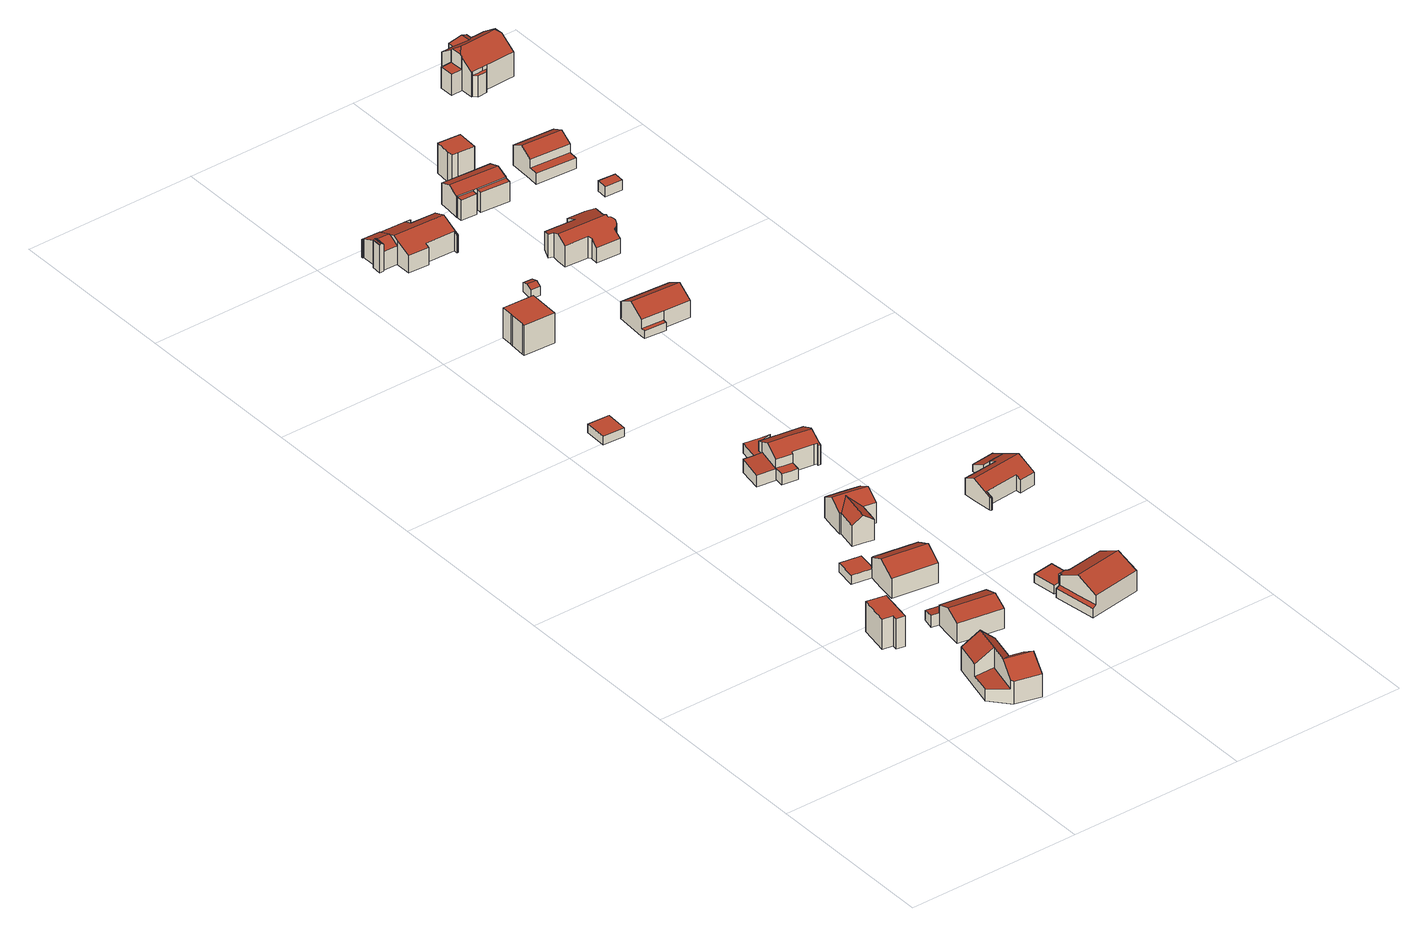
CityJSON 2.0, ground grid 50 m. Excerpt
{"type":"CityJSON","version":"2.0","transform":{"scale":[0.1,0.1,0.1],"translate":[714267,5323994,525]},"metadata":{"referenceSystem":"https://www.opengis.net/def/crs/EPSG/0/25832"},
"CityObjects":{
"building1":{"type":"Building","attributes":{"StandLK":"2014-07-28","Gemeindeschluessel":"09175128","HoeheGrund":"527.200","HoeheDach":"536.200","NiedrigsteTraufeDesGebaeudes":"536.200","Methode":"3210","function":"31001_2000","roofType":"1000","measuredHeight":9},"address":[{"country":"Germany","locality":"Moosach","thoroughfareName":"Kirchanger"}],"geometry":[{"type":"Solid","lod":"2","boundaries":[[[[0,1,2,3]],[[4,5,6,7,0,3]],[[6,8,9,7]],[[4,10,11,5]],[[7,9,1,0]],[[5,11,8,6]],[[3,2,10,4]],[[9,8,11,10,2,1]]]],"semantics":{"surfaces":[{"type":"WallSurface"},{"type":"RoofSurface","Flaeche":"50.805","Dachneigung":"90.0","Dachorientierung":"-1.000","Z_MAX":"9.000","Z_MAX_ASL":"536.200","Z_MIN":"9.000","Z_MIN_ASL":"536.200"},{"type":"GroundSurface"}],"values":[[0,1,0,0,0,0,0,2]]}}]},
"building2":{"type":"Building","attributes":{"StandLK":"2014-07-28","Gemeindeschluessel":"09175128","HoeheGrund":"525.320","HoeheDach":"535.750","NiedrigsteTraufeDesGebaeudes":"528.738","Methode":"2000","function":"31001_2000","roofType":"3100","measuredHeight":10.43},"address":[{"country":"Germany","locality":"Moosach","thoroughfareName":"Taubenstraße 1"}],"geometry":[{"type":"Solid","lod":"2","boundaries":[[[[12,13,14,15,16,17]],[[18,12,17,19,20,21]],[[19,22,23,24]],[[25,23,22,16,15,26,27,28,29]],[[30,31,32,33,34,35]],[[17,16,22,19]],[[34,33,21,20,36]],[[35,37,38,30]],[[35,34,36,20,39,37]],[[38,37,39,40,29,28,41]],[[20,19,24,42,40,39]],[[33,32,43,21]],[[42,24,23,25,29,40]],[[44,13,12,18,21,43]],[[30,38,41,28,27,26,15,14,13,44,43,32,31]]]],"semantics":{"surfaces":[{"type":"WallSurface"},{"type":"RoofSurface","Flaeche":"57.743","Dachneigung":"47.327","Dachorientierung":"105.525","Z_MAX":"10.430","Z_MAX_ASL":"535.750","Z_MIN":"6.780","Z_MIN_ASL":"532.100"},{"type":"RoofSurface","Flaeche":"50.558","Dachneigung":"55.12","Dachorientierung":"285.537","Z_MAX":"10.426","Z_MAX_ASL":"535.746","Z_MIN":"6.833","Z_MIN_ASL":"532.153"},{"type":"RoofSurface","Flaeche":"39.416","Dachneigung":"56.165","Dachorientierung":"15.436","Z_MAX":"10.430","Z_MAX_ASL":"535.750","Z_MIN":"6.814","Z_MIN_ASL":"532.134"},{"type":"RoofSurface","Flaeche":"49.684","Dachneigung":"53.922","Dachorientierung":"195.532","Z_MAX":"10.430","Z_MAX_ASL":"535.750","Z_MIN":"6.816","Z_MIN_ASL":"532.136"},{"type":"RoofSurface","Flaeche":"42.205","Dachneigung":"79.033","Dachorientierung":"285.537","Z_MAX":"4.417","Z_MAX_ASL":"529.737","Z_MIN":"3.418","Z_MIN_ASL":"528.738"},{"type":"GroundSurface"}],"values":[[0,1,0,0,0,2,3,0,4,0,0,0,5,0,6]]}}]},
"building3":{"type":"Building","attributes":{"StandLK":"2014-07-28","Gemeindeschluessel":"09175128","HoeheGrund":"526.830","HoeheDach":"530.438","NiedrigsteTraufeDesGebaeudes":"529.562","Methode":"2000","function":"51009_1610","roofType":"2100","measuredHeight":3.61},"address":[{"country":"Germany","locality":"Moosach","thoroughfareName":"Moosach"}],"geometry":[{"type":"Solid","lod":"2","boundaries":[[[[45,46,47,48]],[[49,50,51,45,48,52]],[[51,50,53,54,55,46,45]],[[46,55,56,47]],[[57,58,54,53,50,49]],[[55,54,58,56]],[[49,52,48,47,56,58,57]]]],"semantics":{"surfaces":[{"type":"WallSurface"},{"type":"RoofSurface","Flaeche":"27.615","Dachneigung":"76.185","Dachorientierung":"10.884","Z_MAX":"3.608","Z_MAX_ASL":"530.438","Z_MIN":"2.731","Z_MIN_ASL":"529.562"},{"type":"GroundSurface"}],"values":[[0,0,1,0,0,0,2]]}}]},
"building4":{"type":"Building","attributes":{"StandLK":"2014-07-28","Gemeindeschluessel":"09175128","HoeheGrund":"526.790","HoeheDach":"534.633","NiedrigsteTraufeDesGebaeudes":"532.845","Methode":"1000","function":"31001_1000","roofType":"3100","measuredHeight":7.84},"address":[{"country":"Germany","locality":"Moosach","thoroughfareName":"Taubenstraße 1b"}],"geometry":[{"type":"Solid","lod":"2","boundaries":[[[[59,60,49,48]],[[61,62,63,64]],[[65,60,59,62,61]],[[66,67,68,65,61,64]],[[64,63,69,66]],[[60,65,68,49]],[[62,59,48,70,69,63]],[[66,69,70,48,49,68,67]]]],"semantics":{"surfaces":[{"type":"WallSurface"},{"type":"RoofSurface","Flaeche":"63.261","Dachneigung":"68.402","Dachorientierung":"190.879","Z_MAX":"7.843","Z_MAX_ASL":"534.633","Z_MIN":"6.055","Z_MIN_ASL":"532.845"},{"type":"RoofSurface","Flaeche":"63.260","Dachneigung":"68.402","Dachorientierung":"10.879","Z_MAX":"7.843","Z_MAX_ASL":"534.633","Z_MIN":"6.055","Z_MIN_ASL":"532.845"},{"type":"GroundSurface"}],"values":[[0,1,2,0,0,0,0,3]]}}]},
"building5":{"type":"Building","attributes":{"StandLK":"2014-07-28","Gemeindeschluessel":"09175128","HoeheGrund":"527.500","HoeheDach":"530.228","NiedrigsteTraufeDesGebaeudes":"530.228","Methode":"1000","function":"31001_2000","roofType":"1000","measuredHeight":2.73},"address":[{"country":"Germany","locality":"Moosach","thoroughfareName":"Taubenstraße 1a"}],"geometry":[{"type":"Solid","lod":"2","boundaries":[[[[71,72,73,74,75]],[[74,73,76,77]],[[72,71,78,79]],[[73,72,79,76]],[[75,74,77,80]],[[71,75,80,78]],[[76,79,78,80,77]]]],"semantics":{"surfaces":[{"type":"RoofSurface","Flaeche":"36.799","Dachneigung":"90.0","Dachorientierung":"-1.000","Z_MAX":"2.728","Z_MAX_ASL":"530.228","Z_MIN":"2.728","Z_MIN_ASL":"530.228"},{"type":"WallSurface"},{"type":"GroundSurface"}],"values":[[0,1,1,1,1,1,2]]}}]},
"building6":{"type":"Building","attributes":{"StandLK":"2014-07-28","Gemeindeschluessel":"09175128","HoeheGrund":"527.600","HoeheDach":"536.192","NiedrigsteTraufeDesGebaeudes":"533.583","Methode":"1000","function":"31001_1000","roofType":"3100","measuredHeight":8.59},"address":[{"country":"Germany","locality":"Moosach","thoroughfareName":"Taubenstraße 1a"}],"geometry":[{"type":"Solid","lod":"2","boundaries":[[[[81,82,83,84]],[[85,81,84,86]],[[87,88,89,90]],[[88,85,86,91,92,89]],[[90,89,92,93]],[[93,94,83,82,87,90]],[[82,81,85,88,87]],[[93,92,91,86,84,83,94]]]],"semantics":{"surfaces":[{"type":"WallSurface"},{"type":"RoofSurface","Flaeche":"73.933","Dachneigung":"62.55","Dachorientierung":"190.665","Z_MAX":"8.592","Z_MAX_ASL":"536.192","Z_MIN":"5.984","Z_MIN_ASL":"533.584"},{"type":"RoofSurface","Flaeche":"73.672","Dachneigung":"62.55","Dachorientierung":"10.665","Z_MAX":"8.592","Z_MAX_ASL":"536.192","Z_MIN":"5.983","Z_MIN_ASL":"533.583"},{"type":"GroundSurface"}],"values":[[0,0,1,0,0,0,2,3]]}}]},
"building7":{"type":"Building","attributes":{"StandLK":"2014-07-28","Gemeindeschluessel":"09175128","HoeheGrund":"528.640","HoeheDach":"531.124","NiedrigsteTraufeDesGebaeudes":"531.124","Methode":"1000","function":"31001_2000","roofType":"1000","measuredHeight":2.48},"address":[{"country":"Germany","locality":"Moosach","thoroughfareName":"Nordendstraße 4a"}],"geometry":[{"type":"Solid","lod":"2","boundaries":[[[[95,96,97,98]],[[99,100,96,95]],[[100,99,101,102]],[[99,95,98,101]],[[96,100,102,97]],[[102,101,98,97]]]],"semantics":{"surfaces":[{"type":"WallSurface"},{"type":"RoofSurface","Flaeche":"40.183","Dachneigung":"90.0","Dachorientierung":"-1.000","Z_MAX":"2.484","Z_MAX_ASL":"531.124","Z_MIN":"2.484","Z_MIN_ASL":"531.124"},{"type":"GroundSurface"}],"values":[[0,1,0,0,0,2]]}}]},
"building8":{"type":"Building","attributes":{"StandLK":"2014-07-28","Gemeindeschluessel":"09175128","HoeheGrund":"527.450","HoeheDach":"536.050","NiedrigsteTraufeDesGebaeudes":"533.603","Methode":"2000","function":"31001_1000","roofType":"3100","measuredHeight":8.6},"address":[{"country":"Germany","locality":"Moosach","thoroughfareName":"Taubenstraße 3"}],"geometry":[{"type":"Solid","lod":"2","boundaries":[[[[103,104,105,106,107,108,109,110,111,112]],[[113,114,115,116]],[[117,118,119,120,121,122,123,124,125,126,114,113]],[[127,121,120,128]],[[129,130,128,120,119,131,132,133,134]],[[117,113,116,135,136,137]],[[138,118,117,137,139]],[[124,123,122,105,104,103,112,111,126,125]],[[134,133,139,137,136,140]],[[127,141,106,105,122,121]],[[126,111,110,142,115,114]],[[132,131,119,118,138,139,133]],[[127,128,130,129,134,140,136,135,116,115,142,110,109,108,107,106,141]]]],"semantics":{"surfaces":[{"type":"WallSurface"},{"type":"RoofSurface","Flaeche":"34.043","Dachneigung":"58.983","Dachorientierung":"192.176","Z_MAX":"8.600","Z_MAX_ASL":"536.050","Z_MIN":"6.193","Z_MIN_ASL":"533.643"},{"type":"RoofSurface","Flaeche":"28.076","Dachneigung":"55.923","Dachorientierung":"282.467","Z_MAX":"8.230","Z_MAX_ASL":"535.680","Z_MIN":"6.170","Z_MIN_ASL":"533.620"},{"type":"RoofSurface","Flaeche":"45.931","Dachneigung":"58.983","Dachorientierung":"12.176","Z_MAX":"8.600","Z_MAX_ASL":"536.050","Z_MIN":"6.200","Z_MIN_ASL":"533.650"},{"type":"RoofSurface","Flaeche":"28.167","Dachneigung":"55.923","Dachorientierung":"102.467","Z_MAX":"8.230","Z_MAX_ASL":"535.680","Z_MIN":"6.153","Z_MIN_ASL":"533.603"},{"type":"GroundSurface"}],"values":[[0,0,1,0,0,0,2,3,0,0,0,4,5]]}}]},
"building9":{"type":"Building","attributes":{"StandLK":"2014-07-28","Gemeindeschluessel":"09175128","HoeheGrund":"527.640","HoeheDach":"531.619","NiedrigsteTraufeDesGebaeudes":"530.953","Methode":"1000","function":"31001_2000","roofType":"1000","measuredHeight":3.98},"address":[{"country":"Germany","locality":"Moosach","thoroughfareName":"Nordendstraße 3"}],"geometry":[{"type":"Solid","lod":"2","boundaries":[[[[143,144,145,146]],[[147,148,146,145,149,150]],[[151,152,148,147]],[[150,149,153,154]],[[151,147,150,154]],[[152,143,146,148]],[[145,144,153,149]],[[153,144,143,152,151,154]]]],"semantics":{"surfaces":[{"type":"WallSurface"},{"type":"RoofSurface","Flaeche":"36.886","Dachneigung":"84.504","Dachorientierung":"189.819","Z_MAX":"3.979","Z_MAX_ASL":"531.619","Z_MIN":"3.313","Z_MIN_ASL":"530.953"},{"type":"GroundSurface"}],"values":[[0,1,0,0,0,0,0,2]]}}]},
"building10":{"type":"Building","attributes":{"StandLK":"2014-07-28","Gemeindeschluessel":"09175128","HoeheGrund":"526.950","HoeheDach":"529.612","NiedrigsteTraufeDesGebaeudes":"529.612","Methode":"1000","function":"31001_2000","roofType":"1000","measuredHeight":2.66},"address":[{"country":"Germany","locality":"Moosach","thoroughfareName":"Taubenstraße 2"}],"geometry":[{"type":"Solid","lod":"2","boundaries":[[[[155,156,157,158]],[[156,159,160,157]],[[161,155,158,162]],[[163,164,165,166]],[[161,164,163,159,156,155]],[[164,161,162,165]],[[159,163,166,160]],[[160,166,165,162,158,157]]]],"semantics":{"surfaces":[{"type":"WallSurface"},{"type":"RoofSurface","Flaeche":"41.605","Dachneigung":"90.0","Dachorientierung":"-1.000","Z_MAX":"2.662","Z_MAX_ASL":"529.612","Z_MIN":"2.662","Z_MIN_ASL":"529.612"},{"type":"GroundSurface"}],"values":[[0,0,0,0,1,0,0,2]]}}]},
"building11":{"type":"Building","attributes":{"StandLK":"2014-07-28","Gemeindeschluessel":"09175128","HoeheGrund":"533.450","HoeheDach":"542.450","NiedrigsteTraufeDesGebaeudes":"542.450","Methode":"3210","function":"31001_2000","roofType":"1000","measuredHeight":9},"address":[{"country":"Germany","locality":"Moosach","thoroughfareName":"Nordendstraße 4"}],"geometry":[{"type":"Solid","lod":"2","boundaries":[[[[167,168,169,170]],[[170,169,171,172]],[[173,174,175,176]],[[172,171,177,178]],[[178,173,176,179,167,170,172]],[[179,180,168,167]],[[178,177,174,173]],[[176,175,180,179]],[[168,180,175,174,177,171,169]]]],"semantics":{"surfaces":[{"type":"WallSurface"},{"type":"RoofSurface","Flaeche":"80.543","Dachneigung":"90.0","Dachorientierung":"-1.000","Z_MAX":"9.000","Z_MAX_ASL":"542.450","Z_MIN":"9.000","Z_MIN_ASL":"542.450"},{"type":"GroundSurface"}],"values":[[0,0,0,0,1,0,0,0,2]]}}]},
"building12":{"type":"Building","attributes":{"StandLK":"2014-07-28","Gemeindeschluessel":"09175128","HoeheGrund":"528.120","HoeheDach":"530.988","NiedrigsteTraufeDesGebaeudes":"530.988","Methode":"1000","function":"51009_1610","roofType":"1000","measuredHeight":2.87},"address":[{"country":"Germany","locality":"Moosach","thoroughfareName":"Moosach"}],"geometry":[{"type":"Solid","lod":"2","boundaries":[[[[181,182,183,184]],[[185,186,182,181,187,188,189,190,191,192,193]],[[188,194,195,196,190,189]],[[191,190,196,197,198,192]],[[187,181,184,199]],[[185,193,200,201]],[[194,188,187,199]],[[193,192,198,200]],[[202,183,182,186,185,201]],[[184,183,202,201,200,198,197,196,195,194,199]]]],"semantics":{"surfaces":[{"type":"WallSurface"},{"type":"RoofSurface","Flaeche":"27.247","Dachneigung":"90.0","Dachorientierung":"-1.000","Z_MAX":"2.868","Z_MAX_ASL":"530.988","Z_MIN":"2.868","Z_MIN_ASL":"530.988"},{"type":"GroundSurface"}],"values":[[0,1,0,0,0,0,0,0,0,2]]}}]},
"building13":{"type":"Building","attributes":{"StandLK":"2014-07-28","Gemeindeschluessel":"09175128","HoeheGrund":"526.900","HoeheDach":"536.113","NiedrigsteTraufeDesGebaeudes":"529.583","Methode":"2000","function":"31001_1000","roofType":"3100","measuredHeight":9.21},"address":[{"country":"Germany","locality":"Moosach","thoroughfareName":"Taubenstraße 2"}],"geometry":[{"type":"Solid","lod":"2","boundaries":[[[[203,204,205,206,207,208]],[[209,210,211,212]],[[213,206,205,214]],[[207,206,213,215,216,217,218,219,220]],[[221,219,218,222,223,211,210]],[[208,207,220,224]],[[225,226,216,215,213,214]],[[218,217,227,222]],[[228,203,208,224,229,209,212]],[[229,230,221,210,209]],[[217,216,226,227]],[[229,224,220,219,221,230]],[[212,211,223,222,227,226,225,214,205,204,203,228]]]],"semantics":{"surfaces":[{"type":"WallSurface"},{"type":"RoofSurface","Flaeche":"102.874","Dachneigung":"62.79","Dachorientierung":"353.380","Z_MAX":"9.213","Z_MAX_ASL":"536.113","Z_MIN":"5.348","Z_MIN_ASL":"532.248"},{"type":"RoofSurface","Flaeche":"97.359","Dachneigung":"62.79","Dachorientierung":"173.380","Z_MAX":"9.213","Z_MAX_ASL":"536.113","Z_MIN":"6.086","Z_MIN_ASL":"532.986"},{"type":"RoofSurface","Flaeche":"15.381","Dachneigung":"64.622","Dachorientierung":"263.470","Z_MAX":"3.218","Z_MAX_ASL":"530.118","Z_MIN":"2.683","Z_MIN_ASL":"529.583"},{"type":"GroundSurface"}],"values":[[0,0,0,1,0,2,0,0,0,3,0,0,4]]}}]},
"building14":{"type":"Building","attributes":{"StandLK":"2014-07-28","Gemeindeschluessel":"09175128","HoeheGrund":"528.120","HoeheDach":"536.140","NiedrigsteTraufeDesGebaeudes":"530.985","Methode":"1000","function":"31001_1000","roofType":"3100","measuredHeight":8.02},"address":[{"country":"Germany","locality":"Moosach","thoroughfareName":"Nordendstraße 3"}],"geometry":[{"type":"Solid","lod":"2","boundaries":[[[[231,232,233,234]],[[235,236,237,238]],[[239,240,241,242,243,244,245,246,247,248,249,250,251]],[[246,252,187,199,253,184,247]],[[254,255,256,257,258,259]],[[246,245,260,252]],[[255,261,262,263,257,256]],[[234,264,265,241,240,231]],[[263,266,267,268,269,258,257]],[[270,271,272,273,236,235,232,231,240,239,251,250,267,266,274]],[[275,187,252,260]],[[276,273,272,271,277,278]],[[250,249,201,279,268,267]],[[243,280,281,244]],[[249,248,183,201]],[[232,235,238,233]],[[184,183,248,247]],[[242,241,265,282]],[[261,255,254,283,277,271,270]],[[243,242,282,280]],[[236,273,276,237]],[[261,270,274,266,263,262]],[[284,285,275,260,245,244,281]],[[187,275,285,199]],[[265,264,234,233,238,237,276,278,277,283,254,259,258,269,268,279,201,183,184,253,199,285,284,281,280,282]]]],"semantics":{"surfaces":[{"type":"WallSurface"},{"type":"RoofSurface","Flaeche":"60.386","Dachneigung":"63.486","Dachorientierung":"11.083","Z_MAX":"8.020","Z_MAX_ASL":"536.140","Z_MIN":"5.827","Z_MIN_ASL":"533.947"},{"type":"RoofSurface","Flaeche":"12.986","Dachneigung":"90.0","Dachorientierung":"-1.000","Z_MAX":"3.148","Z_MAX_ASL":"531.268","Z_MIN":"3.148","Z_MIN_ASL":"531.268"},{"type":"RoofSurface","Flaeche":"55.961","Dachneigung":"63.485","Dachorientierung":"191.109","Z_MAX":"8.020","Z_MAX_ASL":"536.140","Z_MIN":"5.827","Z_MIN_ASL":"533.947"},{"type":"RoofSurface","Flaeche":"9.293","Dachneigung":"90.0","Dachorientierung":"-1.000","Z_MAX":"2.865","Z_MAX_ASL":"530.985","Z_MIN":"2.865","Z_MIN_ASL":"530.985"},{"type":"GroundSurface"}],"values":[[0,0,1,0,0,0,2,0,0,3,4,0,0,0,0,0,0,0,0,0,0,0,0,0,5]]}}]},
"building15":{"type":"Building","attributes":{"StandLK":"2014-07-28","Gemeindeschluessel":"09175128","HoeheGrund":"537.690","HoeheDach":"546.070","NiedrigsteTraufeDesGebaeudes":"542.931","Methode":"2000","function":"31001_1000","roofType":"3100","measuredHeight":8.38},"address":[{"country":"Germany","locality":"Moosach","thoroughfareName":"Nordendstraße 2 1/2"}],"geometry":[{"type":"Solid","lod":"2","boundaries":[[[[286,287,288,289,290,291]],[[292,293,294,295]],[[296,297,298,299]],[[300,301,302,303,297,296,304]],[[289,305,306,307,308,309,310,311,312,313,314,290]],[[315,316,317,318]],[[319,320,321,322,323]],[[315,324,325,291,290,314,326,327,316]],[[314,313,328,329,326]],[[330,331,332,333,334]],[[335,336,337,338]],[[339,293,340,341]],[[321,336,335,322]],[[328,313,302,301,342,330,329]],[[343,344,345,333,332,295,294,323,322,335,338,346]],[[293,339,319,323,294]],[[310,309,347,348]],[[304,296,299,349]],[[331,350,292,295,332]],[[311,310,348,351,298,297,303]],[[324,315,318,352]],[[305,289,288,353]],[[327,326,329,354,355]],[[320,319,339,341,356,357,358,359,337,336,321]],[[306,305,353,360]],[[307,306,360,361]],[[309,308,362,347]],[[291,325,363,286]],[[329,330,334,354]],[[300,304,349,364,356,341]],[[312,311,303,302,313]],[[308,307,361,362]],[[350,331,330,342]],[[325,324,352,363]],[[365,342,301,300,341,340]],[[350,342,365,340,293,292]],[[316,327,355,317]],[[286,363,352,318,317,355,354,334,333,345,344,343,346,338,337,359,358,357,356,364,349,299,298,351,348,347,362,361,360,353,288,287]]]],"semantics":{"surfaces":[{"type":"WallSurface"},{"type":"RoofSurface","Flaeche":"0.902","Dachneigung":"64.392","Dachorientierung":"94.480","Z_MAX":"8.380","Z_MAX_ASL":"546.070","Z_MIN":"8.235","Z_MIN_ASL":"545.925"},{"type":"RoofSurface","Flaeche":"22.506","Dachneigung":"65.511","Dachorientierung":"4.516","Z_MAX":"7.200","Z_MAX_ASL":"544.890","Z_MIN":"5.313","Z_MIN_ASL":"543.003"},{"type":"RoofSurface","Flaeche":"79.834","Dachneigung":"66.678","Dachorientierung":"4.608","Z_MAX":"7.915","Z_MAX_ASL":"545.605","Z_MIN":"5.241","Z_MIN_ASL":"542.931"},{"type":"RoofSurface","Flaeche":"0.905","Dachneigung":"64.392","Dachorientierung":"274.480","Z_MAX":"8.380","Z_MAX_ASL":"546.070","Z_MIN":"8.235","Z_MIN_ASL":"545.925"},{"type":"RoofSurface","Flaeche":"84.908","Dachneigung":"66.674","Dachorientierung":"184.769","Z_MAX":"7.915","Z_MAX_ASL":"545.605","Z_MIN":"5.353","Z_MIN_ASL":"543.043"},{"type":"RoofSurface","Flaeche":"0.399","Dachneigung":"26.222","Dachorientierung":"274.480","Z_MAX":"8.235","Z_MAX_ASL":"545.925","Z_MIN":"8.102","Z_MIN_ASL":"545.792"},{"type":"RoofSurface","Flaeche":"16.647","Dachneigung":"65.367","Dachorientierung":"184.686","Z_MAX":"7.200","Z_MAX_ASL":"544.890","Z_MIN":"5.583","Z_MIN_ASL":"543.273"},{"type":"RoofSurface","Flaeche":"1.007","Dachneigung":"90.0","Dachorientierung":"-1.000","Z_MAX":"8.380","Z_MAX_ASL":"546.070","Z_MIN":"8.380","Z_MIN_ASL":"546.070"},{"type":"RoofSurface","Flaeche":"0.680","Dachneigung":"26.222","Dachorientierung":"94.480","Z_MAX":"8.235","Z_MAX_ASL":"545.925","Z_MIN":"8.000","Z_MIN_ASL":"545.690"},{"type":"RoofSurface","Flaeche":"0.656","Dachneigung":"65.22","Dachorientierung":"184.516","Z_MAX":"7.200","Z_MAX_ASL":"544.890","Z_MIN":"6.709","Z_MIN_ASL":"544.399"},{"type":"GroundSurface"}],"values":[[0,1,0,2,3,0,4,5,0,0,0,0,6,7,0,8,0,0,9,0,0,0,0,0,0,0,0,0,0,0,0,0,0,0,10,0,0,11]]}}]},
"building16":{"type":"Building","attributes":{"StandLK":"2014-07-28","Gemeindeschluessel":"09175128","HoeheGrund":"535.460","HoeheDach":"538.878","NiedrigsteTraufeDesGebaeudes":"538.180","Methode":"1000","function":"31001_2000","roofType":"3100","measuredHeight":3.42},"address":[{"country":"Germany","locality":"Moosach","thoroughfareName":"Am Hang 11"}],"geometry":[{"type":"Solid","lod":"2","boundaries":[[[[366,367,368,369]],[[370,371,367,366]],[[367,371,372,373,374,368]],[[371,370,375,372]],[[376,377,375,370,366,369]],[[369,368,374,376]],[[376,374,373,372,375,377]]]],"semantics":{"surfaces":[{"type":"RoofSurface","Flaeche":"5.262","Dachneigung":"69.613","Dachorientierung":"186.557","Z_MAX":"3.418","Z_MAX_ASL":"538.878","Z_MIN":"2.720","Z_MIN_ASL":"538.180"},{"type":"RoofSurface","Flaeche":"5.262","Dachneigung":"69.613","Dachorientierung":"6.557","Z_MAX":"3.418","Z_MAX_ASL":"538.878","Z_MIN":"2.720","Z_MIN_ASL":"538.180"},{"type":"WallSurface"},{"type":"GroundSurface"}],"values":[[0,1,2,2,2,2,3]]}}]},
"building17":{"type":"Building","attributes":{"StandLK":"2014-07-28","Gemeindeschluessel":"09175128","HoeheGrund":"527.850","HoeheDach":"534.366","NiedrigsteTraufeDesGebaeudes":"531.527","Methode":"2000","function":"31001_1000","roofType":"3100","measuredHeight":6.52},"address":[{"country":"Germany","locality":"Moosach","thoroughfareName":"Taubenstraße 4"}],"geometry":[{"type":"Solid","lod":"2","boundaries":[[[[378,379,380,381]],[[382,379,378,383]],[[384,385,386,387]],[[388,389,390,391]],[[392,393,394,395]],[[385,396,397,386]],[[379,382,393,392,398,389,388,399,400,380]],[[401,402,403,404]],[[382,383,394,393]],[[381,380,400,384,387,405]],[[396,401,404,397]],[[398,392,395,406]],[[389,398,406,390]],[[399,402,401,396,385,384,400]],[[391,407,403,402,399,388]],[[406,395,394,383,378,381,405,387,386,397,404,403,407,391,390]]]],"semantics":{"surfaces":[{"type":"WallSurface"},{"type":"RoofSurface","Flaeche":"74.651","Dachneigung":"64.24","Dachorientierung":"176.283","Z_MAX":"6.516","Z_MAX_ASL":"534.366","Z_MIN":"3.677","Z_MIN_ASL":"531.527"},{"type":"RoofSurface","Flaeche":"65.450","Dachneigung":"64.24","Dachorientierung":"356.283","Z_MAX":"6.516","Z_MAX_ASL":"534.366","Z_MIN":"3.909","Z_MIN_ASL":"531.759"},{"type":"GroundSurface"}],"values":[[0,0,0,0,0,0,1,0,0,0,0,0,0,2,0,3]]}}]},
"building18":{"type":"Building","attributes":{"StandLK":"2014-07-28","Gemeindeschluessel":"09175128","HoeheGrund":"531.910","HoeheDach":"539.570","NiedrigsteTraufeDesGebaeudes":"534.160","Methode":"2000","function":"31001_1000","roofType":"3100","measuredHeight":7.66},"address":[{"country":"Germany","locality":"Moosach","thoroughfareName":"Nordendstraße 2"}],"geometry":[{"type":"Solid","lod":"2","boundaries":[[[[408,409,410,411]],[[412,413,414,415]],[[416,408,411,417]],[[418,419,420,421,422]],[[413,412,420,419]],[[416,423,409,408]],[[422,421,423,416]],[[424,425,414,413,419,418]],[[423,421,420,412,415,426,427,410,409]],[[418,422,416,417,424]],[[424,417,411,410,427,426,415,414,425]]]],"semantics":{"surfaces":[{"type":"WallSurface"},{"type":"RoofSurface","Flaeche":"74.640","Dachneigung":"60.026","Dachorientierung":"185.787","Z_MAX":"7.660","Z_MAX_ASL":"539.570","Z_MIN":"5.026","Z_MIN_ASL":"536.936"},{"type":"RoofSurface","Flaeche":"73.712","Dachneigung":"60.026","Dachorientierung":"5.787","Z_MAX":"7.660","Z_MAX_ASL":"539.570","Z_MIN":"5.057","Z_MIN_ASL":"536.967"},{"type":"RoofSurface","Flaeche":"7.433","Dachneigung":"90.0","Dachorientierung":"-1.000","Z_MAX":"2.250","Z_MAX_ASL":"534.160","Z_MIN":"2.250","Z_MIN_ASL":"534.160"},{"type":"GroundSurface"}],"values":[[0,0,0,1,2,3,0,0,0,0,4]]}}]},
"building19":{"type":"Building","attributes":{"StandLK":"2014-07-28","Gemeindeschluessel":"09175128","HoeheGrund":"527.800","HoeheDach":"531.739","NiedrigsteTraufeDesGebaeudes":"529.934","Methode":"1000","function":"31001_2000","roofType":"2100","measuredHeight":3.94},"address":[{"country":"Germany","locality":"Moosach","thoroughfareName":"Taubenstraße 4"}],"geometry":[{"type":"Solid","lod":"2","boundaries":[[[[428,429,430,431]],[[432,433,434,435]],[[436,432,435,437]],[[429,436,437,430]],[[428,433,432,436,429]],[[433,428,431,434]],[[435,434,431,430,437]]]],"semantics":{"surfaces":[{"type":"WallSurface"},{"type":"RoofSurface","Flaeche":"28.735","Dachneigung":"64.845","Dachorientierung":"356.460","Z_MAX":"3.939","Z_MAX_ASL":"531.739","Z_MIN":"2.134","Z_MIN_ASL":"529.934"},{"type":"GroundSurface"}],"values":[[0,0,0,0,1,0,2]]}}]},
"building20":{"type":"Building","attributes":{"StandLK":"2014-07-28","Gemeindeschluessel":"09175128","HoeheGrund":"539.220","HoeheDach":"546.830","NiedrigsteTraufeDesGebaeudes":"545.170","Methode":"2000","function":"31001_1000","roofType":"3100","measuredHeight":7.61},"address":[{"country":"Germany","locality":"Moosach","thoroughfareName":"Am Hang 9b"}],"geometry":[{"type":"Solid","lod":"2","boundaries":[[[[438,439,440,441,442,443,444,445,446]],[[447,444,443,448]],[[449,450,451,452,453,454]],[[455,456,457,458]],[[446,459,460,438]],[[456,461,462,457]],[[461,463,454,453,462]],[[464,463,461,465]],[[438,460,466,439]],[[466,460,467,468]],[[465,461,456,455]],[[439,466,468,440]],[[465,455,458,469]],[[444,447,450,449,445]],[[464,459,446,445,449,454,463]],[[460,459,464,465,469,467]],[[450,447,448,451]],[[441,440,468,467,469,458,457,462,453,452,451,448,443,442]]]],"semantics":{"surfaces":[{"type":"WallSurface"},{"type":"RoofSurface","Flaeche":"13.740","Dachneigung":"90.0","Dachorientierung":"-1.000","Z_MAX":"5.950","Z_MAX_ASL":"545.170","Z_MIN":"5.950","Z_MIN_ASL":"545.170"},{"type":"RoofSurface","Flaeche":"7.454","Dachneigung":"90.0","Dachorientierung":"-1.000","Z_MAX":"5.950","Z_MAX_ASL":"545.170","Z_MIN":"5.950","Z_MIN_ASL":"545.170"},{"type":"RoofSurface","Flaeche":"51.858","Dachneigung":"68.365","Dachorientierung":"6.107","Z_MAX":"7.610","Z_MAX_ASL":"546.830","Z_MIN":"6.268","Z_MIN_ASL":"545.488"},{"type":"RoofSurface","Flaeche":"52.582","Dachneigung":"68.365","Dachorientierung":"186.107","Z_MAX":"7.610","Z_MAX_ASL":"546.830","Z_MIN":"6.260","Z_MIN_ASL":"545.480"},{"type":"GroundSurface"}],"values":[[0,0,0,0,0,0,0,0,1,0,2,0,0,3,4,0,0,5]]}}]},
"building21":{"type":"Building","attributes":{"StandLK":"2014-07-28","Gemeindeschluessel":"09175128","HoeheGrund":"535.900","HoeheDach":"544.002","NiedrigsteTraufeDesGebaeudes":"539.625","Methode":"2000","function":"31001_1000","roofType":"3100","measuredHeight":8.1},"address":[{"country":"Germany","locality":"Moosach","thoroughfareName":"Am Hang 11"}],"geometry":[{"type":"Solid","lod":"2","boundaries":[[[[470,471,472,473,474,475,476,477,478,479,480,481,482,483,484,485,486,487,488,489]],[[477,476,490,491]],[[492,493,494,495]],[[470,489,496,497]],[[487,498,499,500,501,488]],[[483,482,502,503]],[[504,505,506,507]],[[489,488,501,496]],[[482,481,508,502]],[[481,480,509,508]],[[475,474,510,511]],[[498,512,513,499]],[[493,514,515,494]],[[487,486,505,504,514,493,492,516,512,498]],[[474,473,517,510]],[[512,516,518,513]],[[471,470,497,519]],[[476,475,511,490]],[[480,479,520,509]],[[514,504,507,515]],[[479,478,521,520]],[[485,484,522,523]],[[523,524,506,505,486,485]],[[472,471,519,525]],[[478,477,491,521]],[[473,472,525,517]],[[516,492,495,518]],[[484,483,503,522]],[[524,523,522,503,502,508,509,520,521,491,490,511,510,517,525,519,497,496,501,500,499,513,518,495,494,515,507,506]]]],"semantics":{"surfaces":[{"type":"RoofSurface","Flaeche":"77.243","Dachneigung":"58.916","Dachorientierung":"185.098","Z_MAX":"8.101","Z_MAX_ASL":"544.002","Z_MIN":"4.460","Z_MIN_ASL":"540.360"},{"type":"WallSurface"},{"type":"RoofSurface","Flaeche":"125.081","Dachneigung":"64.637","Dachorientierung":"5.097","Z_MAX":"8.101","Z_MAX_ASL":"544.002","Z_MIN":"3.725","Z_MIN_ASL":"539.625"},{"type":"GroundSurface"}],"values":[[0,1,1,1,1,1,1,1,1,1,1,1,1,2,1,1,1,1,1,1,1,1,1,1,1,1,1,1,3]]}}]},
"building22":{"type":"Building","attributes":{"StandLK":"2014-07-28","Gemeindeschluessel":"09175128","HoeheGrund":"541.330","HoeheDach":"550.330","NiedrigsteTraufeDesGebaeudes":"550.330","Methode":"3210","function":"51009_1610","roofType":"1000","measuredHeight":9},"address":[{"country":"Germany","locality":"Moosach","thoroughfareName":"Moosach"}],"geometry":[{"type":"Solid","lod":"2","boundaries":[[[[526,527,528,529]],[[529,528,530,531]],[[532,533,534,535]],[[531,530,536,537]],[[532,535,526,529,531,537]],[[535,534,527,526]],[[537,536,533,532]],[[528,527,534,533,536,530]]]],"semantics":{"surfaces":[{"type":"WallSurface"},{"type":"RoofSurface","Flaeche":"40.894","Dachneigung":"90.0","Dachorientierung":"-1.000","Z_MAX":"9.000","Z_MAX_ASL":"550.330","Z_MIN":"9.000","Z_MIN_ASL":"550.330"},{"type":"GroundSurface"}],"values":[[0,0,0,0,1,0,0,2]]}}]},
"building23":{"type":"Building","attributes":{"StandLK":"2014-07-28","Gemeindeschluessel":"09175128","HoeheGrund":"540.100","HoeheDach":"547.902","NiedrigsteTraufeDesGebaeudes":"543.343","Methode":"2000","function":"31001_1000","roofType":"3100","measuredHeight":7.8},"address":[{"country":"Germany","locality":"Moosach","thoroughfareName":"Am Hang 9a"}],"geometry":[{"type":"Solid","lod":"2","boundaries":[[[[538,539,540,541]],[[542,543,544,545,546,547,538,541,548]],[[549,550,540,539,551,552,553,554,555]],[[542,549,555,543]],[[543,555,554,544]],[[548,550,549,542]],[[541,540,550,548]],[[539,538,547,551]],[[545,544,554,553,552,551,547,546]]]],"semantics":{"surfaces":[{"type":"RoofSurface","Flaeche":"48.160","Dachneigung":"61.835","Dachorientierung":"5.948","Z_MAX":"7.802","Z_MAX_ASL":"547.902","Z_MIN":"5.871","Z_MIN_ASL":"545.971"},{"type":"WallSurface"},{"type":"RoofSurface","Flaeche":"31.366","Dachneigung":"90.0","Dachorientierung":"-1.000","Z_MAX":"3.243","Z_MAX_ASL":"543.343","Z_MIN":"3.243","Z_MIN_ASL":"543.343"},{"type":"RoofSurface","Flaeche":"48.806","Dachneigung":"61.836","Dachorientierung":"185.948","Z_MAX":"7.802","Z_MAX_ASL":"547.902","Z_MIN":"5.844","Z_MIN_ASL":"545.944"},{"type":"GroundSurface"}],"values":[[0,1,1,2,1,1,3,1,4]]}}]},
"building24":{"type":"Building","attributes":{"StandLK":"2014-07-28","Gemeindeschluessel":"09175128","HoeheGrund":"538.940","HoeheDach":"541.925","NiedrigsteTraufeDesGebaeudes":"541.925","Methode":"1000","function":"31001_2000","roofType":"1000","measuredHeight":2.98},"address":[{"country":"Germany","locality":"Moosach","thoroughfareName":"Am Hang 9a"}],"geometry":[{"type":"Solid","lod":"2","boundaries":[[[[556,557,558,559]],[[557,560,561,558]],[[560,557,556,562]],[[562,556,559,563]],[[560,562,563,561]],[[558,561,563,559]]]],"semantics":{"surfaces":[{"type":"WallSurface"},{"type":"RoofSurface","Flaeche":"15.769","Dachneigung":"90.0","Dachorientierung":"-1.000","Z_MAX":"2.985","Z_MAX_ASL":"541.925","Z_MIN":"2.985","Z_MIN_ASL":"541.925"},{"type":"GroundSurface"}],"values":[[0,0,1,0,0,2]]}}]},
"building25":{"type":"Building","attributes":{"StandLK":"2014-07-28","Gemeindeschluessel":"09175128","HoeheGrund":"545.560","HoeheDach":"557.030","NiedrigsteTraufeDesGebaeudes":"551.790","Methode":"2000","function":"31001_1000","roofType":"3100","measuredHeight":11.47},"address":[{"country":"Germany","locality":"Moosach","thoroughfareName":"Am Hang 9"}],"geometry":[{"type":"Solid","lod":"2","boundaries":[[[[564,565,566,567]],[[566,565,568,569,570,571,572]],[[573,574,575,576,577,578]],[[579,580,581,582,583]],[[584,585,586,587]],[[588,584,587,589]],[[590,591,592,593,594,595,596,597]],[[574,598,599,575]],[[600,601,602]],[[603,604,605,598,574]],[[570,583,582,571]],[[605,606,607,608,599,598]],[[609,610,611,588]],[[606,605,604]],[[612,613,579,583,570,569]],[[580,578,577,581]],[[589,614,615,616,591,590,617,618,619,609,588]],[[584,588,611,620,621,585]],[[622,595,594,623,624,625]],[[585,621,626,586]],[[627,607,606,628,625,624]],[[565,564,629,630,610,609,619,618,617,590,597,631,632,633,634,600,602,568]],[[621,629,564,567,626]],[[620,611,610,630,629,621]],[[628,606,604,603]],[[596,631,597]],[[612,569,568,602,601,580,579,613]],[[600,634,633,632,631,596,595,622,625,628,603,574,573,578,580,601]],[[615,614,589,587,586,626,567,566,572,571,582,581,577,576,575,599,608,607,627,624,623,594,593,592,591,616]]]],"semantics":{"surfaces":[{"type":"WallSurface"},{"type":"RoofSurface","Flaeche":"2.130","Dachneigung":"53.253","Dachorientierung":"269.705","Z_MAX":"11.470","Z_MAX_ASL":"557.030","Z_MIN":"10.500","Z_MIN_ASL":"556.060"},{"type":"RoofSurface","Flaeche":"8.202","Dachneigung":"53.644","Dachorientierung":"269.676","Z_MAX":"9.450","Z_MAX_ASL":"555.010","Z_MIN":"7.320","Z_MIN_ASL":"552.880"},{"type":"RoofSurface","Flaeche":"7.310","Dachneigung":"37.923","Dachorientierung":"359.698","Z_MAX":"9.450","Z_MAX_ASL":"555.010","Z_MIN":"7.384","Z_MIN_ASL":"552.944"},{"type":"RoofSurface","Flaeche":"13.021","Dachneigung":"90.0","Dachorientierung":"-1.000","Z_MAX":"6.230","Z_MAX_ASL":"551.790","Z_MIN":"6.230","Z_MIN_ASL":"551.790"},{"type":"RoofSurface","Flaeche":"3.675","Dachneigung":"90.0","Dachorientierung":"-1.000","Z_MAX":"6.230","Z_MAX_ASL":"551.790","Z_MIN":"6.230","Z_MIN_ASL":"551.790"},{"type":"RoofSurface","Flaeche":"91.086","Dachneigung":"53.593","Dachorientierung":"179.851","Z_MAX":"11.470","Z_MAX_ASL":"557.030","Z_MIN":"7.320","Z_MIN_ASL":"552.880"},{"type":"RoofSurface","Flaeche":"8.182","Dachneigung":"53.657","Dachorientierung":"89.694","Z_MAX":"9.450","Z_MAX_ASL":"555.010","Z_MIN":"7.320","Z_MIN_ASL":"552.880"},{"type":"RoofSurface","Flaeche":"1.976","Dachneigung":"53.283","Dachorientierung":"89.694","Z_MAX":"11.470","Z_MAX_ASL":"557.030","Z_MIN":"10.538","Z_MIN_ASL":"556.098"},{"type":"RoofSurface","Flaeche":"80.489","Dachneigung":"53.598","Dachorientierung":"359.765","Z_MAX":"11.470","Z_MAX_ASL":"557.030","Z_MIN":"7.320","Z_MIN_ASL":"552.880"},{"type":"GroundSurface"}],"values":[[0,0,0,0,0,0,0,0,1,2,0,0,0,3,4,0,0,5,0,0,0,6,0,0,7,8,0,9,10]]}}]}
},
"vertices":[
[106,464,112],[106,464,22],[92,380,22],[92,380,112],[122,375,112],[120,360,112],[144,356,112],[161,454,112],[144,356,22],[161,454,22],[122,375,22],[120,360,22],
[295,195,71],[295,195,3],[256,204,3],[206,215,3],[206,215,72],[256,204,107],[276,117,71],[238,125,107],[225,73,108],[276,116,71],[187,137,72],[187,137,37],[238,125,47],[175,84,37],[187,137,3],[175,84,3],[173,77,3],[173,77,37],[293,5,3],[304,54,3],[315,107,3],[315,107,71],[304,54,108],[293,5,71],[264,63,108],[221,23,71],[221,23,3],[215,29,75],[215,29,47],[215,29,3],[225,73,47],[276,116,3],[276,117,3],
[268,381,54],[246,384,54],[246,384,18],[268,381,18],[322,373,18],[322,373,54],[320,373,54],[320,373,18],[325,391,50],[327,408,46],[254,419,46],[254,419,18],[325,391,18],[327,408,18],
[268,381,78],[322,373,78],[390,317,96],[261,336,96],[255,292,78],[383,272,78],[397,361,78],[383,272,18],[390,317,18],[397,361,18],[255,292,18],[261,336,18],
[258,630,52],[267,688,52],[206,698,52],[197,639,52],[253,630,52],[206,698,25],[197,639,25],[258,630,25],[267,688,25],[253,630,25],
[258,630,86],[382,611,86],[382,611,26],[258,630,26],[253,630,86],[253,630,26],[375,562,112],[245,581,112],[238,531,86],[367,512,86],[245,581,26],[238,531,26],[367,512,26],[375,562,26],
[134,1456,61],[71,1459,61],[71,1459,36],[134,1456,36],[137,1520,61],[73,1523,61],[137,1520,36],[73,1523,36],
[352,895,86],[382,890,86],[416,884,86],[416,884,25],[382,890,25],[352,895,25],[322,900,25],[319,901,25],[319,901,86],[322,900,86],[308,822,87],[305,822,87],[305,822,25],[308,822,25],[308,821,86],[344,850,107],[368,811,86],[368,811,87],[403,805,87],[409,844,110],[375,850,110],[345,856,110],[315,861,110],[312,861,110],[403,805,25],[368,811,25],[362,777,25],[367,811,25],[367,811,86],[362,777,86],[357,752,86],[357,752,25],[308,821,25],[297,762,25],[297,762,86],[338,816,107],[327,757,107],[327,757,25],[409,844,25],[312,861,25],
[313,1165,26],[278,1170,26],[278,1170,66],[313,1165,66],[331,1163,66],[316,1165,66],[267,1102,60],[320,1095,60],[331,1163,26],[316,1165,26],[267,1102,26],[320,1095,26],
[566,309,46],[557,377,46],[557,377,20],[566,309,20],[617,385,46],[617,385,20],[581,311,46],[581,311,20],[626,317,46],[604,314,46],[604,314,20],[626,317,20],
[112,1908,175],[112,1908,85],[111,1877,85],[111,1877,175],[110,1869,85],[110,1869,175],[108,1818,175],[108,1818,85],[198,1814,85],[198,1814,175],[108,1827,85],[108,1827,175],[202,1904,175],[202,1904,85],
[363,1175,60],[333,1180,60],[333,1180,31],[363,1175,31],[331,1163,60],[333,1179,60],[369,1210,60],[397,1217,60],[371,1221,60],[323,1229,60],[315,1182,60],[313,1165,60],[316,1165,60],[397,1217,31],[371,1221,31],[323,1229,31],[315,1182,31],[313,1165,31],[369,1210,31],[316,1165,31],[331,1163,31],[333,1179,31],
[733,197,19],[723,257,19],[714,318,19],[714,318,80],[723,257,111],[733,197,80],[581,173,46],[562,296,46],[562,296,19],[581,173,19],[606,302,79],[606,302,19],[606,303,79],[604,314,73],[581,311,72],[582,299,79],[573,297,79],[583,235,111],[573,297,51],[582,299,19],[573,297,19],[592,175,80],[606,303,19],[604,314,19],[581,311,19],[592,175,19],[592,175,51],[583,235,51],
[443,1083,94],[442,1075,90],[442,1075,31],[443,1083,31],[436,1076,90],[437,1081,92],[437,1081,31],[436,1076,31],[384,1128,111],[448,1118,111],[449,1123,109],[451,1123,109],[456,1161,90],[390,1171,90],[390,1172,89],[363,1176,89],[363,1175,90],[333,1180,90],[331,1163,98],[327,1137,111],[356,1132,111],[363,1176,60],[363,1176,31],[361,1059,31],[361,1059,63],[344,1061,63],[315,1066,63],[315,1066,31],[344,1061,31],[390,1172,60],[365,1087,63],[349,1089,63],[319,1094,63],[448,1118,31],[449,1123,31],[319,1094,89],[320,1095,90],[320,1095,31],[319,1094,31],[365,1087,89],[366,1092,92],[378,1090,92],[428,1083,92],[349,1089,89],[395,1206,60],[428,1083,31],[366,1092,31],[378,1090,31],[327,1137,31],[456,1161,31],[390,1171,31],[451,1123,31],[365,1087,31],[390,1172,31],[395,1206,31],
[209,2211,127],[211,2270,127],[213,2307,127],[213,2307,190],[211,2270,206],[209,2211,180],[19,2288,209],[16,2288,211],[15,2261,211],[18,2261,209],[12,2336,182],[13,2340,180],[13,2340,127],[12,2336,127],[15,2298,199],[20,2298,199],[64,2296,199],[66,2338,180],[16,2336,182],[210,2307,190],[210,2306,191],[140,2309,191],[141,2331,181],[156,2331,181],[156,2334,179],[66,2338,179],[64,2296,197],[64,2295,198],[63,2276,206],[121,2226,185],[121,2214,180],[121,2214,127],[121,2226,127],[12,2288,211],[11,2288,210],[9,2288,209],[8,2261,209],[11,2261,211],[206,2222,185],[206,2211,180],[62,2262,200],[62,2217,180],[63,2276,190],[62,2262,183],[19,2263,183],[19,2263,207],[19,2261,207],[19,2261,127],[19,2263,127],[7,2261,208],[8,2288,208],[8,2288,127],[7,2261,127],[14,2288,211],[16,2288,194],[14,2288,194],[20,2288,194],[11,2261,127],[15,2261,127],[18,2261,127],[8,2261,127],[156,2331,127],[156,2334,127],[16,2336,127],[20,2288,207],[66,2338,127],[206,2222,127],[210,2307,127],[62,2262,127],[62,2217,127],[14,2288,127],[12,2288,127],[11,2288,127],[9,2288,127],[210,2306,127],[140,2309,127],[141,2331,127],[206,2211,127],[15,2298,127],[19,2288,194],
[278,1989,139],[251,1991,139],[250,1973,132],[276,1971,132],[279,2008,132],[253,2010,132],[253,2010,105],[251,1991,105],[250,1973,105],[279,2008,105],[276,1971,105],[278,1989,105],
[653,671,29],[653,671,65],[652,675,67],[652,675,29],[656,671,65],[656,671,29],[644,762,78],[724,770,78],[724,770,29],[644,762,29],[801,690,67],[755,685,67],[755,685,29],[801,690,29],[654,690,74],[656,675,67],[656,675,29],[654,690,29],[746,772,78],[746,772,29],[753,700,74],[796,745,94],[647,729,94],[744,793,68],[790,798,68],[790,798,29],[744,793,29],[647,729,29],[753,700,29],[796,745,29],
[459,1708,92],[396,1712,92],[396,1712,69],[459,1708,69],[402,1814,120],[543,1805,120],[543,1805,69],[402,1814,69],[460,1720,92],[460,1720,69],[538,1715,119],[541,1760,146],[399,1769,146],[396,1724,119],[460,1720,119],[396,1724,92],[538,1715,69],[541,1760,69],[399,1769,69],[396,1724,69],
[744,793,67],[723,791,67],[723,791,28],[744,793,28],[786,836,49],[790,798,67],[790,798,28],[786,836,28],[719,829,49],[719,829,28],
[429,2304,202],[427,2287,202],[427,2287,142],[429,2304,142],[431,2338,142],[433,2371,142],[433,2371,205],[431,2338,218],[429,2304,205],[353,2376,205],[353,2376,142],[287,2347,218],[290,2380,205],[290,2380,142],[287,2347,142],[285,2313,142],[285,2313,205],[331,2294,202],[285,2297,202],[285,2297,142],[331,2294,142],[344,2309,205],[344,2309,202],[286,2313,202],[286,2313,142],[286,2313,205],[332,2310,205],[332,2310,202],[343,2293,202],[344,2309,142],[343,2293,142],[332,2310,142],
[466,2013,168],[465,1990,154],[533,1986,154],[534,2011,169],[538,2011,169],[542,2012,170],[545,2015,171],[548,2018,173],[549,2021,175],[550,2025,177],[550,2028,180],[549,2032,182],[546,2035,184],[544,2038,185],[540,2039,186],[537,2040,186],[537,2046,190],[395,2053,190],[394,2024,172],[461,2020,172],[545,2015,109],[548,2018,109],[490,2108,162],[491,2141,146],[491,2141,109],[490,2108,109],[461,2020,109],[466,2013,109],[397,2073,181],[397,2073,109],[395,2053,109],[394,2024,109],[546,2035,109],[544,2038,109],[566,2125,152],[538,2062,182],[538,2062,109],[566,2125,109],[549,2032,109],[550,2028,109],[538,2011,109],[542,2012,109],[384,2078,179],[384,2078,109],[542,2138,146],[542,2138,109],[399,2113,162],[534,2011,109],[399,2113,109],[465,1990,109],[550,2025,109],[549,2021,109],[540,2039,109],[537,2040,109],[537,2046,109],[533,1986,109],
[406,2399,253],[406,2399,163],[410,2460,163],[410,2460,253],[344,2465,163],[344,2465,253],[340,2403,253],[340,2403,163],[356,2402,163],[356,2402,253],[341,2423,163],[341,2423,253],
[639,2386,210],[521,2393,210],[519,2357,229],[636,2350,229],[634,2313,183],[632,2287,183],[632,2287,151],[634,2313,151],[636,2350,151],[639,2386,151],[634,2313,209],[517,2321,183],[517,2321,209],[521,2393,151],[519,2357,151],[517,2321,151],[515,2294,151],[515,2294,183],
[625,2163,169],[627,2194,169],[627,2194,139],[625,2163,139],[677,2191,169],[677,2191,139],[675,2160,169],[675,2160,139],
[569,2619,279],[567,2656,305],[567,2656,206],[569,2619,206],[567,2655,305],[567,2655,268],[534,2654,268],[534,2654,206],[567,2655,206],[581,2732,279],[599,2733,279],[599,2733,206],[581,2732,206],[564,2732,206],[564,2732,279],[565,2696,268],[565,2696,305],[565,2696,206],[533,2694,206],[533,2694,268],[608,2611,268],[581,2610,268],[581,2610,206],[608,2611,206],[616,2621,268],[616,2621,206],[702,2625,279],[702,2625,206],[700,2669,206],[699,2694,206],[697,2737,206],[697,2737,279],[699,2694,311],[700,2669,311],[599,2749,279],[599,2749,206],[579,2676,320],[565,2689,311],[566,2662,311],[629,2706,300],[628,2735,300],[600,2749,280],[656,2752,279],[656,2752,206],[600,2749,206],[616,2621,279],[604,2621,279],[604,2621,268],[566,2662,268],[565,2689,268],[633,2622,206],[662,2623,206],[682,2624,206],[682,2624,279],[662,2623,279],[633,2622,279],[586,2620,268],[571,2620,268],[677,2736,279],[677,2736,206],[657,2735,206],[657,2735,279],[571,2620,206],[657,2736,206],[657,2736,279],[571,2620,279],[586,2620,279],[687,2681,320],[660,2680,320],[631,2678,320],[602,2677,320]
]}
